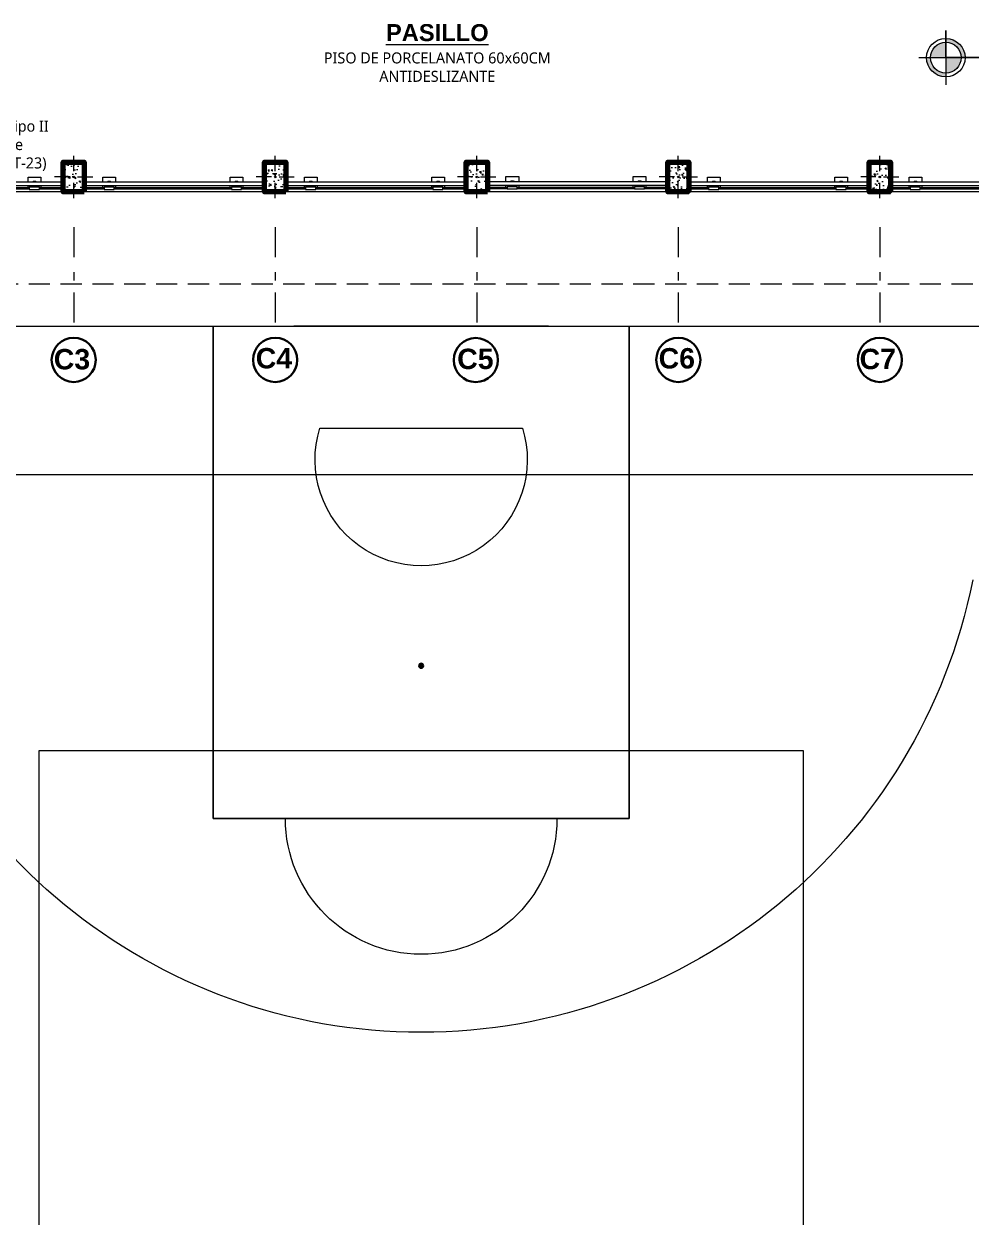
# Model space of a CAD drawing. Header units: metres. Extents: x 28 to 239, y -1 to 113.
# Drawn here: x 61.84 to 73.01, y 68.22 to 82.28 of the extents above; entities that cross this region are included whole.
import ezdxf
from ezdxf import colors
from ezdxf.entities.mleader import LeaderData, LeaderLine
from ezdxf.math import Vec2, Vec3

# ---------------------------------------------------------------- set-up
doc = ezdxf.new("R2010")
doc.units = ezdxf.units.M
doc.linetypes.add('DASHED2', pattern=[0.375, 0.25, -0.125])
doc.linetypes.add('Dot & Dashed', pattern=[0.670278, 0.352778, -0.176389, 0, -0.141111])
for name, color, linetype, lineweight in [('05', 152, 'Continuous', 50), ('0_Pluma_Nº__1', 8, 'Continuous', 9), ('0_Pluma_Nº__2', 250, 'Continuous', 20), ('A-FLOR-HRAL', 11, 'Continuous', 9), ('COLUMNAS 50', 32, 'Continuous', 70), ('Cotas varias El', 253, 'Continuous', 13), ('GRAFO 0 BLANCO', 7, 'Continuous', 0), ('GRAFO 4', 7, 'Continuous', 30), ('letras sr', 7, 'Continuous', 5), ('Proyeccciones', 1, 'DASHED2', 18), ('TEXTO 100', 7, 'Continuous', 20)]:
    doc.layers.add(name, color=color, linetype=linetype, lineweight=lineweight)
doc.styles.add('Generales', font='trebuc.ttf', dxfattribs={"height": 0.1})
doc.styles.add('GENERATED_STYLE_1', font='arialbd.ttf')
doc.styles.add('Santa Rosa 1 50', font='trebuc.ttf')

# ---------------------------------------------------------------- blocks, each defined once
blk = doc.blocks.new('columna pasillos')
at = {"layer": 'GRAFO 0 BLANCO'}
h = blk.add_hatch(dxfattribs=at)
h.set_pattern_fill('AR-CONC', color=256, scale=0.024, angle=-90)
h.set_pattern_definition([(320, (0, 0), (-0.015060515, -0.17214244), [0.018, -0.198]), (265, (0, 0), (0.18052611, 0.03330032), [0.0144, -0.1584]), (10.45144, (-0.00126, -0.01435), (0.1654656, -0.13884213), [0.01529765, -0.16827411]), (316.1842, (0.048, -7e-10), (-0.03972463, -0.25613792), [0.027, -0.297]), (6.63563, (0.0447, -0.02134), (0.23378846, -0.22431887), [0.02294648, -0.2524113]), (261.18416, (0.048, -7e-10), (0.23378846, -0.22431887), [0.0216, -0.2376]), (291, (0.036, -0.024), (-0.096628536, -0.14325769), [0.018, -0.198]), (236, (0.036, -0.024), (0.17403601, -0.05839568), [0.0144, -0.1584]), (341.45144, (0.02795, -0.03594), (0.07740747, -0.20165337), [0.01529765, -0.16827411]), (307.5, (0, 0), (0.079894525, -0.002918366), [0, -0.15648, 0, -0.1608, 0, -0.159]), (277.5, (0, 0), (0.09465881, -0.06313669), [0, -0.09168, 0, -0.15288, 0, -0.0606]), (237.5, (7e-10, 0.05352), (-0.005413171, -0.128117385), [0, -0.06, 0, -0.1872, 0, -0.2484]), (227.5, (1e-09, 0.07752), (0.024025194, -0.13996468), [0, -0.078, 0, -0.12432, 0, -0.1764])])
h.paths.add_polyline_path([(-235.535, 35.024), (-235.785, 35.024), (-235.785, 34.674), (-235.535, 34.674)])
h.paths.add_polyline_path([(-235.651, 34.849, -1), (-235.668, 34.849, -1)], flags=16)
at = {"layer": 'COLUMNAS 50', "color": 1, "linetype": 'Continuous', "lineweight": 9}
for p, q in [((-235.66, 35.099), (-235.66, 34.919)), ((-235.705, 34.849), (-235.885, 34.849)), ((-235.66, 34.779), (-235.66, 34.599)), ((-235.615, 34.849), (-235.435, 34.849))]:
    blk.add_line(p, q, dxfattribs=at)
at = {"layer": 'COLUMNAS 50', "linetype": 'Continuous'}
blk.add_lwpolyline([(-235.785, 35.024), (-235.535, 35.024), (-235.535, 34.674), (-235.785, 34.674)], close=True, dxfattribs=at)
at = {"layer": 'COLUMNAS 50', "color": 1, "linetype": 'Continuous', "lineweight": 9}
blk.add_circle((-235.66, 34.849), 0.00871, dxfattribs=at)
blk.add_point((-235.66, 34.849), dxfattribs=at)
blk = doc.blocks.new('CANCHA TOTAL')
at = {"layer": '0_Pluma_Nº__1'}
h = blk.add_hatch(color=256, dxfattribs=at)
h.dxf.hatch_style = 1
h.paths.add_polyline_path([(872.982, -120.415, -1), (872.982, -120.475, -1)])
for p, q in [((880.482, -116.445), (865.482, -116.445)), ((880.482, -116.445), (865.482, -116.445)), ((870.532, -122.245), (870.532, -116.445)), ((870.532, -116.445), (870.532, -122.245)), ((871.482, -116.445), (874.482, -116.445)), ((871.482, -116.445), (874.482, -116.445)), ((871.482, -116.445), (874.482, -116.445)), ((875.432, -122.245), (875.432, -116.445)), ((875.432, -116.445), (875.432, -122.245)), ((874.175, -117.645), (871.789, -117.645)), ((866.482, -118.195), (879.482, -118.195)), ((868.482, -121.445), (868.482, -139.445)), ((877.482, -121.445), (868.482, -121.445)), ((877.482, -139.445), (877.482, -121.445)), ((875.432, -122.245), (870.532, -122.245)), ((870.532, -122.245), (875.432, -122.245))]:
    blk.add_line(p, q, dxfattribs=at)
blk.add_circle((872.982, -120.445), 0.03, dxfattribs=at)
for centre, radius, start, end in [((872.982, -118.018), 1.25, 162.6433, 17.3567), ((872.982, -118.136), 6.628, 191.2965, 348.7035), ((872.982, -122.245), 1.6, 180, 0)]:
    blk.add_arc(centre, radius, start, end, dxfattribs=at)
blk = doc.blocks.new('Barandilla - 50 x 12mm-V11-Nivel 2')
at = {"layer": 'A-FLOR-HRAL'}
for p, q in [((-27, 93), (-88, 93)), ((-88, 93), (-88, 18)), ((-88, 18), (-88, -57)), ((34, 93), (13, 93)), ((25, 3), (25, 34)), ((27, 79), (57, 79)), ((27, 79), (27, -40)), ((57, 79), (57, -40)), ((-88, -57), (-27, -57)), ((13, -57), (34, -57)), ((57, -40), (27, -40))]:
    blk.add_line(p, q, dxfattribs=at)
for centre, radius, start, end in [((-1, 18), 39.4, 144.0345, 215.4043), ((-19, -78), 120, 93.5416, 96.3187), ((-19, -78), 120, 68.282, 74.1525), ((-18, 114), 120, 285.3761, 291.1568), ((-18, 114), 120, 263.1201, 266.0119)]:
    blk.add_arc(centre, radius, start, end, dxfattribs=at)
blk = doc.blocks.new('Barandilla - 50 x 12mm-V12-Nivel 2')
at = {"layer": 'A-FLOR-HRAL'}
for p, q in [((-27, 93), (-88, 93)), ((-88, 93), (-88, 18)), ((-88, 18), (-88, -57)), ((34, 93), (13, 93)), ((25, 3), (25, 34)), ((27, 79), (57, 79)), ((27, 79), (27, -40)), ((57, 79), (57, -40)), ((-88, -57), (-27, -57)), ((13, -57), (34, -57)), ((57, -40), (27, -40))]:
    blk.add_line(p, q, dxfattribs=at)
for centre, radius, start, end in [((-1, 18), 39.4, 144.0345, 215.4043), ((-19, -78), 120, 93.584, 96.3187), ((-19, -78), 120, 68.282, 74.2086), ((-18, 114), 120, 285.326, 291.1568), ((-18, 114), 120, 263.1201, 265.9625)]:
    blk.add_arc(centre, radius, start, end, dxfattribs=at)
blk = doc.blocks.new('Barandilla - Barandilla-558046-Nivel 2')
at = {"layer": 'A-FLOR-HRAL'}
for p, q in [((52498, 72179), (50360, 72179)), ((50360, 72139), (52498, 72139)), ((50360, 72118), (50600, 72118)), ((50719, 72118), (52100, 72118)), ((52219, 72118), (52498, 72118)), ((50360, 72110), (50600, 72110)), ((50360, 72108), (50600, 72108)), ((50360, 72100), (50600, 72100)), ((50719, 72110), (52100, 72110)), ((50719, 72108), (52100, 72108)), ((50719, 72100), (52100, 72100)), ((52219, 72110), (52498, 72110)), ((52219, 72108), (52498, 72108)), ((52219, 72100), (52498, 72100))]:
    blk.add_line(p, q, dxfattribs=at)
at = {"extrusion": (0, 0, -1), "zscale": -1, "rotation": 270.0000000000002}
for name, p in [('Barandilla - 50 x 12mm-V11-Nivel 2', (-50679, 72152)), ('Barandilla - 50 x 12mm-V12-Nivel 2', (-52179, 72152))]:
    blk.add_blockref(name, p, dxfattribs=at)
blk = doc.blocks.new('Barandilla - 50 x 12mm-V13-Nivel 2')
at = {"layer": 'A-FLOR-HRAL'}
for p, q in [((-27, 93), (-88, 93)), ((-88, 93), (-88, 18)), ((-88, 18), (-88, -57)), ((34, 93), (13, 93)), ((25, 3), (25, 34)), ((27, 79), (57, 79)), ((27, 79), (27, -40)), ((57, 79), (57, -40)), ((-88, -57), (-27, -57)), ((13, -57), (34, -57)), ((57, -40), (27, -40))]:
    blk.add_line(p, q, dxfattribs=at)
for centre, radius, start, end in [((-1, 18), 39.4, 144.0345, 215.4043), ((-19, -78), 120, 93.5424, 96.3187), ((-19, -78), 120, 68.282, 74.1525), ((-18, 114), 120, 285.3761, 291.1568), ((-18, 114), 120, 263.1201, 266.0112)]:
    blk.add_arc(centre, radius, start, end, dxfattribs=at)
blk = doc.blocks.new('Barandilla - 50 x 12mm-V14-Nivel 2')
at = {"layer": 'A-FLOR-HRAL'}
for p, q in [((-27, 93), (-88, 93)), ((-88, 93), (-88, 18)), ((-88, 18), (-88, -57)), ((34, 93), (13, 93)), ((25, 3), (25, 34)), ((27, 79), (57, 79)), ((27, 79), (27, -40)), ((57, 79), (57, -40)), ((-88, -57), (-27, -57)), ((13, -57), (34, -57)), ((57, -40), (27, -40))]:
    blk.add_line(p, q, dxfattribs=at)
for centre, radius, start, end in [((-1, 18), 39.4, 144.0345, 215.4043), ((-19, -78), 120, 93.584, 96.3187), ((-19, -78), 120, 68.282, 74.2079), ((-18, 114), 120, 285.3267, 291.1568), ((-18, 114), 120, 263.1201, 265.9625)]:
    blk.add_arc(centre, radius, start, end, dxfattribs=at)
blk = doc.blocks.new('Barandilla - Barandilla-558120-Nivel 2')
at = {"layer": 'A-FLOR-HRAL'}
for p, q in [((54873, 72179), (52748, 72179)), ((52748, 72139), (54873, 72139)), ((52748, 72118), (52981, 72118)), ((53100, 72118), (54481, 72118)), ((54600, 72118), (54873, 72118)), ((52748, 72110), (52981, 72110)), ((52748, 72108), (52981, 72108)), ((52748, 72100), (52981, 72100)), ((53100, 72110), (54481, 72110)), ((53100, 72108), (54481, 72108)), ((53100, 72100), (54481, 72100)), ((54600, 72110), (54873, 72110)), ((54600, 72108), (54873, 72108)), ((54600, 72100), (54873, 72100))]:
    blk.add_line(p, q, dxfattribs=at)
at = {"extrusion": (0, 0, -1), "zscale": -1, "rotation": 270.0000000000002}
for name, p in [('Barandilla - 50 x 12mm-V13-Nivel 2', (-53060, 72152)), ('Barandilla - 50 x 12mm-V14-Nivel 2', (-54560, 72152))]:
    blk.add_blockref(name, p, dxfattribs=at)
blk = doc.blocks.new('Barandilla - Barandilla-558193-Nivel 2')
at = {"layer": 'A-FLOR-HRAL'}
for p, q in [((57248, 72179), (55123, 72179)), ((55123, 72139), (57248, 72139)), ((55123, 72118), (55356, 72118)), ((55475, 72118), (56856, 72118)), ((56975, 72118), (57248, 72118)), ((55123, 72110), (55356, 72110)), ((55123, 72108), (55356, 72108)), ((55123, 72100), (55356, 72100)), ((55475, 72110), (56856, 72110)), ((55475, 72108), (56856, 72108)), ((55475, 72100), (56856, 72100)), ((56975, 72110), (57248, 72110)), ((56975, 72108), (57248, 72108)), ((56975, 72100), (57248, 72100))]:
    blk.add_line(p, q, dxfattribs=at)
at = {"extrusion": (0, 0, -1), "zscale": -1, "rotation": 270.0000000000002}
for name, p in [('Barandilla - 50 x 12mm-V13-Nivel 2', (-55435, 72152)), ('Barandilla - 50 x 12mm-V14-Nivel 2', (-56935, 72152))]:
    blk.add_blockref(name, p, dxfattribs=at)
blk = doc.blocks.new('Barandilla - Barandilla-558288-Nivel 2')
at = {"layer": 'A-FLOR-HRAL'}
for p, q in [((59623, 72184), (57498, 72184)), ((57498, 72144), (59623, 72144)), ((57498, 72123), (57731, 72123)), ((57498, 72115), (57731, 72115)), ((57498, 72113), (57731, 72113)), ((57850, 72123), (59231, 72123)), ((57850, 72115), (59231, 72115)), ((57850, 72113), (59231, 72113)), ((59350, 72123), (59623, 72123)), ((59350, 72115), (59623, 72115)), ((59350, 72113), (59623, 72113)), ((57498, 72105), (57731, 72105)), ((57850, 72105), (59231, 72105)), ((59350, 72105), (59623, 72105))]:
    blk.add_line(p, q, dxfattribs=at)
at = {"extrusion": (0, 0, -1), "zscale": -1, "rotation": 270.0000000000002}
for name, p in [('Barandilla - 50 x 12mm-V13-Nivel 2', (-57810, 72157)), ('Barandilla - 50 x 12mm-V14-Nivel 2', (-59310, 72157))]:
    blk.add_blockref(name, p, dxfattribs=at)
blk = doc.blocks.new('Barandilla - 50 x 12mm-V15-Nivel 2')
at = {"layer": 'A-FLOR-HRAL'}
for p, q in [((-27, 93), (-88, 93)), ((-88, 93), (-88, 18)), ((-88, 18), (-88, -57)), ((34, 93), (13, 93)), ((25, 3), (25, 34)), ((27, 79), (57, 79)), ((27, 79), (27, -40)), ((57, 79), (57, -40)), ((-88, -57), (-27, -57)), ((13, -57), (34, -57)), ((57, -40), (27, -40))]:
    blk.add_line(p, q, dxfattribs=at)
for centre, radius, start, end in [((-1, 18), 39.4, 144.0345, 215.4043), ((-19, -78), 120, 93.5424, 96.3187), ((-19, -78), 120, 68.282, 74.1525), ((-18, 114), 120, 285.3761, 291.1568), ((-18, 114), 120, 263.1201, 266.0112)]:
    blk.add_arc(centre, radius, start, end, dxfattribs=at)
blk = doc.blocks.new('Barandilla - 50 x 12mm-V16-Nivel 2')
at = {"layer": 'A-FLOR-HRAL'}
for p, q in [((-27, 93), (-88, 93)), ((-88, 93), (-88, 18)), ((-88, 18), (-88, -57)), ((34, 93), (13, 93)), ((25, 3), (25, 34)), ((27, 79), (57, 79)), ((27, 79), (27, -40)), ((57, 79), (57, -40)), ((-88, -57), (-27, -57)), ((13, -57), (34, -57)), ((57, -40), (27, -40))]:
    blk.add_line(p, q, dxfattribs=at)
for centre, radius, start, end in [((-1, 18), 39.4, 144.0345, 215.4043), ((-19, -78), 120, 93.584, 96.3187), ((-19, -78), 120, 68.282, 74.2079), ((-18, 114), 120, 285.3267, 291.1568), ((-18, 114), 120, 263.1201, 265.9625)]:
    blk.add_arc(centre, radius, start, end, dxfattribs=at)
blk = doc.blocks.new('Barandilla - Barandilla-558365-Nivel 2')
at = {"layer": 'A-FLOR-HRAL'}
for p, q in [((61998, 72179), (59873, 72179)), ((59873, 72139), (61998, 72139)), ((59873, 72118), (60106, 72118)), ((60225, 72118), (61606, 72118)), ((61725, 72118), (61998, 72118)), ((59873, 72110), (60106, 72110)), ((59873, 72108), (60106, 72108)), ((59873, 72100), (60106, 72100)), ((60225, 72110), (61606, 72110)), ((60225, 72108), (61606, 72108)), ((60225, 72100), (61606, 72100)), ((61725, 72110), (61998, 72110)), ((61725, 72108), (61998, 72108)), ((61725, 72100), (61998, 72100))]:
    blk.add_line(p, q, dxfattribs=at)
at = {"extrusion": (0, 0, -1), "zscale": -1, "rotation": 270.0000000000002}
for name, p in [('Barandilla - 50 x 12mm-V15-Nivel 2', (-60185, 72152)), ('Barandilla - 50 x 12mm-V16-Nivel 2', (-61685, 72152))]:
    blk.add_blockref(name, p, dxfattribs=at)
blk = doc.blocks.new('Barandilla - 50 x 12mm-V17-Nivel 2')
at = {"layer": 'A-FLOR-HRAL'}
for p, q in [((-27, 93), (-88, 93)), ((-88, 93), (-88, 18)), ((-88, 18), (-88, -57)), ((34, 93), (13, 93)), ((25, 3), (25, 34)), ((27, 79), (57, 79)), ((27, 79), (27, -40)), ((57, 79), (57, -40)), ((-88, -57), (-27, -57)), ((13, -57), (34, -57)), ((57, -40), (27, -40))]:
    blk.add_line(p, q, dxfattribs=at)
for centre, radius, start, end in [((-1, 18), 39.4, 144.0345, 215.4043), ((-19, -78), 120, 93.5424, 96.3187), ((-19, -78), 120, 68.282, 74.1525), ((-18, 114), 120, 285.3761, 291.1568), ((-18, 114), 120, 263.1201, 266.0112)]:
    blk.add_arc(centre, radius, start, end, dxfattribs=at)
blk = doc.blocks.new('Barandilla - 50 x 12mm-V18-Nivel 2')
at = {"layer": 'A-FLOR-HRAL'}
for p, q in [((-27, 93), (-88, 93)), ((-88, 93), (-88, 18)), ((-88, 18), (-88, -57)), ((34, 93), (13, 93)), ((25, 3), (25, 34)), ((27, 79), (57, 79)), ((27, 79), (27, -40)), ((57, 79), (57, -40)), ((-88, -57), (-27, -57)), ((13, -57), (34, -57)), ((57, -40), (27, -40))]:
    blk.add_line(p, q, dxfattribs=at)
for centre, radius, start, end in [((-1, 18), 39.4, 144.0345, 215.4043), ((-19, -78), 120, 93.584, 96.3187), ((-19, -78), 120, 68.282, 74.2079), ((-18, 114), 120, 285.3267, 291.1568), ((-18, 114), 120, 263.1201, 265.9625)]:
    blk.add_arc(centre, radius, start, end, dxfattribs=at)
blk = doc.blocks.new('Barandilla - Barandilla-558475-Nivel 2')
at = {"layer": 'A-FLOR-HRAL'}
for p, q in [((64373, 72179), (62248, 72179)), ((62248, 72139), (64373, 72139)), ((62248, 72118), (62481, 72118)), ((62600, 72118), (63981, 72118)), ((64100, 72118), (64373, 72118)), ((62248, 72110), (62481, 72110)), ((62248, 72108), (62481, 72108)), ((62248, 72100), (62481, 72100)), ((62600, 72110), (63981, 72110)), ((62600, 72108), (63981, 72108)), ((62600, 72100), (63981, 72100)), ((64100, 72110), (64373, 72110)), ((64100, 72108), (64373, 72108)), ((64100, 72100), (64373, 72100))]:
    blk.add_line(p, q, dxfattribs=at)
at = {"extrusion": (0, 0, -1), "zscale": -1, "rotation": 270.0000000000002}
for name, p in [('Barandilla - 50 x 12mm-V17-Nivel 2', (-62560, 72152)), ('Barandilla - 50 x 12mm-V18-Nivel 2', (-64060, 72152))]:
    blk.add_blockref(name, p, dxfattribs=at)

msp = doc.modelspace()

# ---------------------------------------------------------------- hatches: boundary and pattern name
at = {"layer": 'TEXTO 100', "ltscale": 1.3}
h = msp.add_hatch(color=7, dxfattribs=at)
edge = h.paths.add_edge_path()
edge.add_line((72.887, 81.878), (72.707, 81.878))
edge.add_line((72.707, 81.878), (72.707, 81.697))
edge.add_arc((72.707, 81.878), 0.181, 270, 360)
edge = h.paths.add_edge_path()
edge.add_arc((72.707, 81.878), 0.181, 90, 180)
edge.add_line((72.526, 81.878), (72.707, 81.878))
edge.add_line((72.707, 81.878), (72.707, 82.059))
edge = h.paths.add_edge_path()
edge.add_line((72.707, 82.105), (72.707, 82.059))
edge.add_arc((72.707, 81.878), 0.181, 0, 90, ccw=False)
edge.add_line((72.887, 81.878), (72.933, 81.878))
edge.add_arc((72.707, 81.878), 0.227, 0, 90)
msp.add_hatch(color=7, dxfattribs=at).paths.add_polyline_path([(72.526, 81.878), (72.48, 81.878, 0.414214), (72.707, 81.651), (72.707, 81.697, -0.414214)])

# ---------------------------------------------------------------- linework, layer by layer
at = {"layer": '05'}
for points in [[(69.679, 80.647), (69.429, 80.647), (69.429, 80.297), (69.679, 80.297)], [(72.054, 80.647), (71.804, 80.647), (71.804, 80.297), (72.054, 80.297)]]:
    msp.add_lwpolyline(points, close=True, dxfattribs=at)
at = {"layer": 'Cotas varias El', "linetype": 'Dot & Dashed'}
for p, q in [((62.429, 79.882), (62.429, 78.577)), ((64.804, 79.882), (64.804, 78.577)), ((67.179, 79.882), (67.179, 78.577)), ((69.554, 79.882), (69.554, 78.577)), ((71.929, 79.882), (71.929, 78.577))]:
    msp.add_line(p, q, dxfattribs=at)
at = {"layer": 'GRAFO 0 BLANCO'}
msp.add_line((86.079, 80.297), (57.779, 80.297), dxfattribs=at)
at = {"layer": 'GRAFO 4', "linetype": 'Continuous'}
for centre in [(62.429, 78.317), (64.804, 78.317), (67.167, 78.316), (69.554, 78.317), (71.929, 78.317)]:
    msp.add_circle(centre, 0.26, dxfattribs=at)
at = {"layer": 'Proyeccciones'}
msp.add_lwpolyline([(58.524, 79.215), (74.524, 79.215), (74.524, 49.415), (58.524, 49.415)], close=True, dxfattribs=at)
at = {"layer": 'TEXTO 100', "color": 7, "ltscale": 1.3}
msp.add_lwpolyline([(72.387, 81.878), (74.716, 81.878), (72.707, 81.878), (72.707, 82.198), (72.707, 81.558)], dxfattribs=at)
for radius in [0.227, 0.181]:
    msp.add_circle((72.707, 81.878), radius, dxfattribs=at)

# ---------------------------------------------------------------- block references
at = {"color": 9, "true_color": 0xc7c8ca, "xscale": -1}
msp.add_blockref('CANCHA TOTAL', (939.506, 195.16), dxfattribs=at)
at = {"layer": '0_Pluma_Nº__2', "xscale": -1}
msp.add_blockref('CANCHA TOTAL', (939.506, 195.16), dxfattribs=at)
at = {"layer": 'A-FLOR-HRAL', "xscale": 0.001, "yscale": 0.001, "zscale": 0.001}
for name in ['Barandilla - Barandilla-558046-Nivel 2', 'Barandilla - Barandilla-558120-Nivel 2', 'Barandilla - Barandilla-558193-Nivel 2', 'Barandilla - Barandilla-558288-Nivel 2', 'Barandilla - Barandilla-558365-Nivel 2', 'Barandilla - Barandilla-558475-Nivel 2']:
    msp.add_blockref(name, (9.806, 8.231), dxfattribs=at)
at = {"layer": 'COLUMNAS 50', "rotation": 180}
for p in [(-173.231, 115.321), (-170.856, 115.321), (-168.481, 115.321), (-166.106, 115.321), (-163.731, 115.321)]:
    msp.add_blockref('columna pasillos', p, dxfattribs=at)

# ---------------------------------------------------------------- texts
at = {"char_height": 0.24, "width": 1.011031258713047e-14, "attachment_point": 9, "rotation": 0, "style": 'GENERATED_STYLE_1'}
for s, insert in [('C3', (62.623, 78.202)), ('C4', (65.003, 78.214)), ('C5', (67.377, 78.206)), ('C6', (69.751, 78.213)), ('C7', (72.119, 78.205))]:
    msp.add_mtext(s, dxfattribs=dict(at, insert=insert))
at = {"layer": 'letras sr', "insert": (64.992, 82.273), "char_height": 0.15884, "attachment_point": 1, "style": 'Santa Rosa 1 50'}
msp.add_mtext_dynamic_manual_height_columns('\\pxqc;{\\fSwis721 Ex BT|b1|i0|c0|p34;\\H1.25913x;\\LPASILLO\\H0.7942x;\\P\\fTrebuchet MS|b0|i0|c0|p34;\\H0.81843x;\\lPISO DE PORCELANATO 60x60CM\\PANTIDESLIZANTE}', width=3.44388, gutter_width=1, heights=[0], dxfattribs=at)

# ---------------------------------------------------------------- leaders
at = {"layer": 'letras sr'}
ml = msp.add_multileader_mtext('Standard', dxfattribs=at)
ml.set_content('{\\H1.13043x;Baranda  tipo II\\P (ver detalle\\PLAMINA DT-23)} ', color=256, style='Generales')
ml.set_leader_properties()
ml.build(insert=Vec2(0, 0))
ml.multileader.update_dxf_attribs({"text_right_attachment_type": 6, "dogleg_length": 0.36, "arrow_head_size": 0.1})
ctx = ml.context
ctx.base_point, ctx.char_height, ctx.arrow_head_size, ctx.landing_gap_size, ctx.plane_origin = Vec3(60.813, 81.06), 0.115, 0.1, 0.09, Vec3(59.972, 80.823)
ctx.right_attachment = 6
notes = []
notes.append((ctx, [(0, (1, 1, 0), (60.63, 81.06), (1, 0), 0.183, [(0, [(60.356, 80.375)], 0, [])])]))
ctx.mtext.insert, ctx.mtext.flow_direction = Vec3(60.903, 81.136), 5
for ctx, leaders in notes:
    for number, flags, end, landing, length, lines in leaders:
        leader = LeaderData()
        leader.index, (leader.has_last_leader_line, leader.has_dogleg_vector, leader.attachment_direction) = number, flags
        leader.last_leader_point, leader.dogleg_vector, leader.dogleg_length = Vec3(end), Vec3(landing), length
        for number, points, colour, breaks in lines:
            line = LeaderLine()
            line.index, line.vertices, line.color, line.breaks = number, Vec3.list(points), colors.encode_raw_color(colour), breaks
            leader.lines.append(line)
        ctx.leaders.append(leader)

doc.saveas('drawing.dxf')
